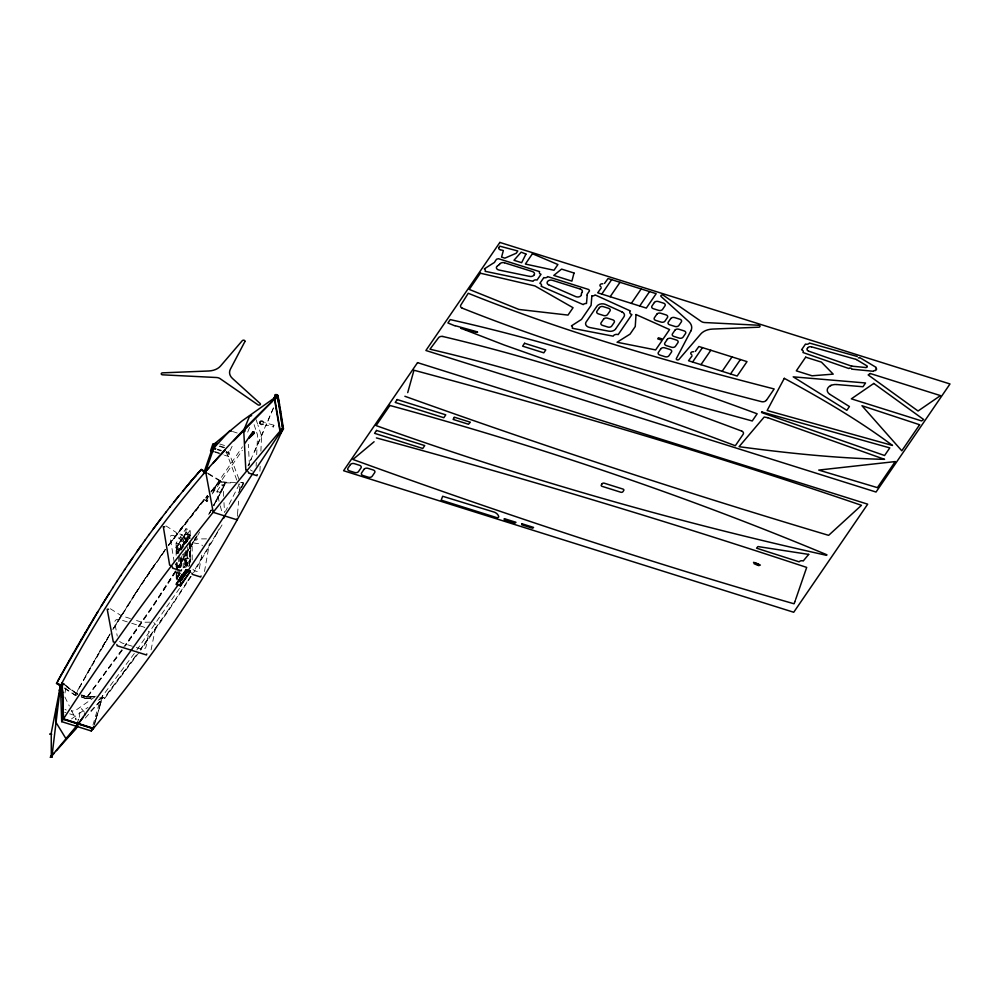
<?xml version="1.0" encoding="UTF-8"?>
<svg xmlns="http://www.w3.org/2000/svg" width="1000" height="1000" viewBox="0 0 1000 1000"><rect width="100%" height="100%" fill="white"/><g stroke="black" fill="none" stroke-linecap="round" stroke-linejoin="round"><path stroke-width="0.75" stroke-dasharray="5 3.75" d="M181.175 537.513L180.975 538.1M185.037 539.412L185.275 538.713M185.413 538.825L185.188 539.45M260.887 451.175L261.512 437.05A1.462 0.975 34.4 0 1 261.175 434.85L257.938 425.1M256.688 454.712L257.55 435.5A2.925 1.938 34.4 0 0 257.438 434.775L256.1 430.75M256.112 466.262L256.312 462.413M260.163 466.225L259.825 472.562M237.338 516.312L237.488 514.562M237.525 513.987L238.6 501.15M239.438 491.238L240.2 482.488M77.8 720.062L78.575 720.05M78.125 720.062L78.75 719.137M79.275 717.312L80.025 710.938L81.575 708.688L84.675 712.513M201.725 555.175L199.125 569.913A3.65 2.425 34.4 0 1 195.863 571.2L195.55 571.1A3.65 2.425 34.4 0 1 192.488 568.488M204.488 571.525L209.412 543.5M64.963 692.987L66.013 687.613L63.575 686.85M151.062 649.925L156.2 624.612A3.65 2.425 34.4 0 1 153.812 622.513M207.087 501.388L206.663 500.3L205.525 500.4L206.825 501.613L208.8 498.913L207.25 500.8A4.375 3.025 -0.8 0 1 206.938 501.075M176.462 553.475L176.737 546.962L185.375 534.35L185.712 544.438M185.738 550.662L185.487 566.325L184.688 565.438L184.638 552.425M92.975 725.088L99.162 703.675M94.3 724.55L95.475 720.475M94.663 724.175L95.062 722.362M95.175 721.513L96.062 718.438M95.55 721.112L96.65 716.4M96.438 718.05L98.438 710.25M96.363 717.412L97.25 714.338M97.325 714.987L99.6 706.225M98.5 710.9L99.388 707.837M99.025 708.225L99.612 706.188M99.213 708.037L100.8 702.138M99.688 706.812L101.988 698.075M100.875 702.725L102.575 696.05M102.075 698.637L102.613 695.938M102.287 697.062L102.788 695.763M177.45 548.275L177.087 549.462L179.7 549.625L177.45 548.275L177.1 553.525M179.037 548.775L178.688 554.025M189.013 566.337L187.425 565.837L187.725 546.975M206.588 500.275L208.538 496.275M249.587 427.5L247.838 431.75A2.925 1.938 34.4 0 0 247.738 432.413M273.538 407.725L248.075 465.962L251.6 458.325M273.225 408.475L265.925 425.863M263.512 431.488L253.962 453.137M215.287 488.025L212.775 492.488M232.113 446.337L229.088 452.612M235.55 482.4L225.263 482.225L222.925 487M208.325 473.438L220.312 480.662L225.275 482.225L213.55 505.425M224.725 484.613L225.263 482.225M241.262 482.488L243.55 482.525L241.825 486.025M224.163 485.763L224.988 484.05M238.75 484.438L239.088 483.738M223.312 487.475L224.412 485.25M223.825 486.438L218.287 496.875M222.75 488.612L223.238 487.625M239.363 484.212L225.5 511.337M241.012 487.675L241.525 486.65M241.562 487.812L243.863 483.15L240.425 483.1M222.65 488.812L221.637 490.875M240.5 488.7L242.537 484.588A3.438 1.887 -25.5 0 0 242.712 484M222.062 489.988L221.075 491.987M239.55 490.613L240.125 489.475M221.488 491.15L220.787 492.55L213.125 490.138L220.325 481.9L225.287 483.45M240 489.712L238.412 492.875M220.9 492.312L213.65 505.85M218.575 496.912L213.938 505.9M213.637 505.25L215.963 500.788M211.262 509.738L209.062 513.85M210.087 512.587L211.275 510.337M211.075 510.1L208.238 515.375M64.612 688.5L75.037 695.138L79.5 687.087M75.987 695.462L75.338 695.263L83.663 680.225L109.688 635.212M79.212 687.562L83.65 679.625M222.05 524.938L193.525 572.8M87.788 672.275L83.375 680.1L95.975 657.925M217.213 484.363L220.312 480.662L211.05 491.938M87.513 672.75L91.888 665.037M211.238 491.775L211.663 491.062M197.712 535.413L199.675 531.962M216.562 533.462L219.188 528.862M88.95 670.212L103.025 645.825M75.037 695.138L76.638 695.075M95.7 658.413L100.037 650.925M193.388 541.7L176.238 569.913L196.737 535.913M196.762 536.512L178.487 566.95M197.05 536.562L178.762 567M215.912 534.612L194.737 569.763M194.075 540.525L195.2 538.6M110.2 633.763L99.763 651.413L108.075 637.275L103.787 644.525M102.888 646.062L109.875 634.4M112.987 629.225L127.762 605.163M112.863 629.312L116.025 624.087M113.663 628.612L139.3 587.888L165.325 550.125M119.963 617.663L115.75 624.562L143.3 581.213L165.037 549.888M211.988 490.513L212.688 489.412M119.688 618.138L123.875 611.35M175.625 570.9L152.8 605.75L122.7 648.562M175.487 571.112L160.675 594.012M175.5 571.712L152.812 606.35L125.087 645.9M175.787 571.763L153.1 606.4L125.363 645.95M127.487 605.638L131.625 599.087M187.875 580.538L190.963 575.737M191.25 576.388L167.5 612.25L140.712 650.163M135.475 593.125L131.35 599.562L155.463 563.375M187.1 581.737L175.287 599.675M135.2 593.6L143.3 581.213M179.5 588.413L136.725 650.163M143.025 581.688L147.338 575.212M216.95 491.35L221.625 484.425A2.925 0.912 -72.5 0 0 222.963 484.588L223.637 496.6M171.3 605.588L175.362 599.575M151.387 569.263L147.062 575.675L164.613 550.562M167.2 611.6L171.45 605.375M176.15 555.275L176.112 543.138L185.975 528.737L190.212 530.062L190.225 535.425L180.362 549.837L176.125 548.5L185.987 534.087L190.225 535.425M176.438 548.05L175.95 547.35L185.375 534.35M180.362 549.837L180.35 544.475L190.212 530.062M177.387 553.475L181.088 548.075M181.7 547.175L189.925 535.875L190.4 536.575L181.775 549.175L180.675 549.388L181.225 548.562M182.338 555.163L183.412 553.587M178.738 567.325L184.662 558.663L185.763 558.462M179.3 567.913L186.075 558.013L190.312 559.338L184.762 567.45M176.525 571.975L176.55 578.75L176.062 578.05L179.513 573M182.963 567.962L185.787 565.237M180.35 573.188L176.238 579.2L176.2 567.737M184.45 567.188L186.1 564.788L190.338 566.112M176.85 578.938L180.312 573.888M185.637 567.587L190.487 560.487L190.425 543.35M205.525 500.4L208.088 496.675M211.513 491.725L242.5 446.775M212.225 493.95L242.35 450.262M167.438 611.263L140.412 649.5M151.113 569.738L155.188 563.85M163.312 617.238L139.637 650.575M165.487 549.3L163.388 552.263L165.037 549.987M159.275 558.025L165.312 549.525M121.925 649.65L85.887 698.575L81.275 697.125M121.938 650.263L85.887 698.575M122.212 650.312L86.163 698.637L81.25 696.525M134.312 653.487L99.763 699.7M139.1 652.375L104.663 698.487L100.037 698.525M168.475 545.15L169.862 543.263M136.488 654.9L106.013 695.688A3.438 1.8 -23.8 0 1 105.288 696.4M168.612 544.975L206.175 497.062M168.337 545.438L200.5 503.95L168.3 545.55M168.625 545.575L207.5 496.112M135.588 656.137L104.375 697.825L99.75 697.862M169.013 544.513L184.475 523.925M180 529.837L188.688 518.525M192.662 513.663L201.45 502.725M181.038 537.375L180.8 538.088M201.188 503.188L207.45 495.55M205.475 498.038L207.488 495.5M200.625 503.713L207.6 495.538M211.025 491.337L211.925 490.3M220.037 480.988L212.575 489.7L216.525 484.988M211.663 490.75L212.838 489.25M213.487 488.638L216.725 484.75M216.275 485.438L217.463 483.913M217.275 484.125L220.312 480.662M85.25 718.088L100.675 700.662L99.963 698.3M90.825 710.863L100.675 700.662M77.737 693.688L75.987 693.612L65.412 685.75M95.1 696.762L77.138 709.338A8.375 5.475 1 0 1 71.237 711.038M71.513 718.9L87.987 707.375M98.125 700.288L100.662 698.512M187.512 540.8L186.675 541.075L187.312 533.862L189.275 534.462L189.575 539.275M273.438 426.962L273.9 425.2L273.4 426.975L266.537 425.05M175.95 547.35L176.737 546.962M186.65 534.3L187.688 533.962L187.7 539.388M186.737 558.212L187.763 557.888L189.65 559.138M186.713 550.425L186.762 564.987L187.787 564.663M176.9 579.4L176.875 572.625L177.162 573.375L179.788 573.538L179.775 568.862M185.688 534.538L184.575 534.738L184.613 544.637M185.712 541.312L184.6 541.512L176.25 554.513M87.475 696.925L96.2 696.1M94.925 696.525L87.238 697.113L81.55 695.475M94.913 696.637L87.112 697.225L81.925 695M206.513 538.862L196.812 538.95A1.462 0.975 34.4 0 1 195.975 540.1A1.462 0.975 34.4 0 1 194.288 538.775M150.013 622.175L142.05 622.25L134.3 619.812M85.875 697.975L93.975 697.913M86.163 698.637L94.262 698.575M225.575 482.85L233.575 482.975M273.85 425.188L264.825 422.65M232.438 431.488L237.7 433.15M219.725 444L226.5 446.125M219.85 445.938L225.375 447.675M219.2 446.325L224.1 447.863M217.625 449.2L221.425 450.387M226.163 451.875L229 452.775M217.213 449.725L221.05 450.925M225.85 452.438L228.725 453.338L227.613 455.613L224.6 454.663M214.55 451.5L219.575 453.088M214.725 452.137L223.1 454.775M224.5 455.213L228.688 456.538L226.788 451.475M252.525 471.087L252.275 471A2.925 1.938 34.4 0 1 250.438 469.837M220.35 481.25L225.3 482.8M186.012 540.862L187.338 541.275M176.112 543.138L180.35 544.475M176.475 572.5L179.925 573.587M130.412 618.587L121.363 615.737L109.75 608.35M127.325 621.9L120.013 619.6A5.838 3.887 34.4 0 0 114.8 622.9L117.25 636.112M131.725 623.275L143.438 626.962A5.838 3.887 34.4 0 1 145.113 627.712M132.363 646.263L122.85 643.275A5.838 3.887 34.4 0 1 119.4 641.162M136.275 647.487L140.762 648.9A5.838 3.887 34.4 0 0 145.975 646.925L148.688 633.562A5.838 3.887 34.4 0 0 148.35 631.175M76.312 693.475L77.675 693.9M81.062 694.975L87.188 696.888M76.162 693.662L77.513 694.087M81.562 695.362L86.975 697.062M77.5 694.2L64.562 685.225M64.65 712.237L65.9 712.638M69.675 713.825L75.95 715.8L75.963 719.788M208.25 474L220.062 481.112M165.938 525.9L176.325 532.5A1.462 0.975 34.4 0 0 177.3 534.263A1.462 0.975 34.4 0 0 178.875 533.7L182.325 534.788A1.462 0.975 34.4 0 0 183.663 536.275L183.7 547.263M64.713 687.913L75.338 695.263M64.912 684.75L76.35 693.25M64.7 684.912L76.037 693.325M176.062 578.05L176.7 578.775M188.9 534.362L189.562 535.212M186.762 564.987L187.425 565.837M190 559.788L190.487 560.487M64.887 697.013L69.312 706M71.525 710.5L75.95 719.5M104.375 697.825L104.663 698.487M238.938 479.113L228.463 451.337M236.825 480.112L226.325 452.163M256.15 419.688L257.587 424.025M255.662 429.4L253.875 424.038A1.462 0.975 34.4 0 0 253.7 423.675M219.037 501.2L216.95 491.362M220.275 505.875L221.938 512.1M174.213 562.075L170.162 537.487A3.65 2.425 34.4 0 1 174.65 536.05L175.963 536.875A3.65 2.425 34.4 0 0 177.188 537.45L177.712 537.612A3.65 2.425 34.4 0 1 181.025 541.337L181.062 550.35M249.45 465.163L248.325 444.338M223.975 502.6L224.537 512.612M192.2 559.862L192.15 544.837A3.65 2.425 34.4 0 1 195.45 543.2L195.975 543.362A3.65 2.425 34.4 0 0 197.2 543.55L198.5 543.55A3.65 2.425 34.4 0 1 202.488 545.812M190.25 542.2L190.325 562.05M189.925 535.875L189.925 538.587M189.938 542.65L190.012 562.5M189.6 543.55L189.675 565.913M189.275 534.462L189.288 538.525M189.3 542.8L189.375 565.163M185.975 528.737L186.025 543.975M186.05 551.775L186.112 567.463M183.725 554.35L183.762 567.75M181.8 555.962L181.838 566.862M181.088 557.863L181.112 563.875A3.65 2.425 34.4 0 1 177.812 565.513L177.5 565.425A3.65 2.425 34.4 0 1 175.1 563.837M180.7 557.712L180.738 567.062M180.4 558.162L180.425 567.513M179.725 556.4L179.762 567.312M178.7 556.737L178.738 567.638M178.738 569.2L178.75 573.875M177.125 562.463L177.15 567.137M177.15 568.7L177.188 580.15M176.788 548.713L176.812 554.125M176.838 563.275L176.863 567.95M176.488 562.612L176.5 567.288M176.175 563.062L176.012 566.587M206.438 500.938A4.213 2.913 -0.7 0 1 206.5 500.625M103.387 697.45A4.15 2.175 -23.8 0 1 101.275 697.85M241 482.5A3.938 2.163 -25.5 0 1 242.463 483.1M66.287 710.05A8.375 5.475 1 0 1 64.975 709.325M189.975 538.188A1.462 0.975 34.4 0 1 189.488 538.112M176.737 546.388L176.125 547.312L180.362 548.65L190.225 533.837L185.987 532.513L176.737 546.388"/><path stroke-width="1.5" d="M77.888 724.425L76.5 726.325L76.537 725.088M237.15 518.65L237.062 519.825L213.212 512.325L205.65 471.625L215.662 442.713L217.013 443.137M581.4 294.525L581.462 293.8M77.525 722.387C77.138 722.875 80.438 725.725 77.362 723.812L63.212 719.225L63.412 714.35M77.737 723.312L77.9 721.963M79.112 722.887L78.95 724.188L93.112 728.7L94.075 726.225M79.488 722.463L79.325 723.812L93.475 728.337M272.15 401.4C186.1 483.55 116.125 580.988 60.45 685.875L51.85 757.125L50.213 757.3L54.413 752.95M61.837 686.312L60.45 685.875L51.238 733.088L51.325 756.438L78.162 724M407.713 392.625L413.963 370.238C564.5 410.6 714.025 454.8 861.488 505.312L828.625 535.337C686.7 493.025 545.938 446.875 406.538 396.875L404.875 396.287M60.663 691.562L61.7 721.663L91.287 730.975L92.013 728.45M93.112 728.7L93.713 726.587M275.525 397.15L242.025 420.95L213.6 444.562L204.338 471.438M203.975 472.475L203.538 473.75L205.113 471.962M205.375 471.662L209.025 467.825M252.812 431.825C253.062 434.963 255.85 431.05 252.812 431.825L245.075 443.05M795.725 599.275L806.688 567.413C664.463 520.312 520.95 477.225 376.388 437.912M794.862 601.675L795.362 600.262M794.75 601.962L794.35 603.088M277.162 398.888L278.15 396.463M283.325 428.125C233.863 537.425 168.575 639.188 91.287 730.975M59.763 687.125L60.45 685.875M62.287 687.025L56.5 683.337L60.95 675.288M60.675 675.763L65.113 667.825M64.837 668.3L69.25 660.475M206.325 472.238L201.163 469.725L207.062 473.288M68.963 660.95L73.35 653.25M73.075 653.725L77.438 646.125M56.5 683.337L61.812 686.062M77.162 646.612L81.487 639.125M498.975 247.463L499.738 246.163L517.8 250.987L516.25 253.238L504.875 258.15L501.562 257.113L503.35 250.538L500.188 249.688M81.213 639.612L85.525 632.25M77.55 723.487L63.388 719.112L63.175 707.588M281.35 430.05L282.562 427.875M85.25 632.725L89.537 625.475M89.262 625.95L93.525 618.825M93.25 619.3L97.487 612.288M97.925 611.562L58.025 680.6A3.45 2.6 30 0 0 57.775 681.462M97.212 612.762L109.438 593.025M101.15 606.337L105.337 599.562M105.062 600.037L109.225 593.362M108.95 593.837L113.238 587.062M112.812 587.762L117 581.213M281.038 430.525L280.1 431.962L280.875 432.212M283.25 427.612L283.45 428.9L280.963 432.725L280.188 432.475L282.675 428.663L282.275 426.112M116.65 581.8L120.75 575.487M280.487 432.088L188.238 570.363M61.7 721.663C128.25 618.688 203.137 521.438 282.587 428.125L282.6 428.162M120.475 575.95L124.763 569.412M124.488 569.888L132.85 557.463M615.487 329.15A5.838 3.962 -0.2 0 1 608.7 331.175L589.775 327.512A5.838 3.962 -0.2 0 1 585.85 322.5A5.95 4.037 -0.2 0 1 586.112 322.05L597.025 306.1A5.838 3.962 -0.2 0 1 605.513 304.438L621.95 311.9M128.525 563.888L141.012 545.763M283.375 428.413L280.575 432.6L274.538 397.5L275.363 395.05A9.625 3 -72.5 0 1 277.638 395.65L283.062 428.775M180.475 580.525L187.875 569.712M180.763 576.013L181.088 580.275L188 570.175M223.6 518.325L224.762 516.613M187.925 571.05L181.088 580.275M180.487 585.887L190.35 571.475L186.112 570.138L176.25 584.55L180.487 585.887L180.463 577.812M499.663 264.062L499.5 264.312A3.7 2.512 -0.2 0 1 498.725 265.087M582.013 292.413L581.862 292.625A3.663 2.487 -0.2 0 0 581.475 293.55M601.788 294.075L611.65 279.662M610.163 296.712L620.025 282.3M631.337 303.375L641.2 288.962M615.688 328.862L623.913 316.85A5.9 4 -0.2 0 0 622.438 312.125M639.712 306L649.575 291.588M692.6 362.038L702.463 347.625M700.975 364.663L710.837 350.25M722.15 371.325L732.013 356.912M730.525 373.963L740.387 359.55M766.45 400.25L774.175 388.963C670.65 362.4 567.487 333.225 468.237 293.275L460.887 304.95A3.787 2.575 -0.2 0 0 462.212 308.225M807.288 348.525L807.738 347.85M248.725 437.75L252.812 433.65A13.338 5.475 -67.4 0 1 253.538 433.125L253.6 433.1M178.375 584.587L76.5 726.325M136.65 552.05L145.113 540M144.85 540.475L149.25 534.3M601.275 287.875L597.712 292.8L646.325 308.087L656.188 293.675L608.062 278.538L604.525 283.4M692.087 355.838L688.525 360.75L737.15 376.037L747.013 361.625L698.875 346.5L695.337 351.362M148.975 534.775L161.737 517.575M80.463 720.938L83.15 717.275M153.125 529.138L165.925 512.125M165.662 512.587L170.15 506.725M169.887 507.188L178.637 496.125M174.112 501.863L187.95 484.888L182.65 491.388M187.775 485.238L188.9 483.762M188.713 483.988L189.75 482.75M188.637 484.225L191.488 480.725M189.462 483.088L192.362 479.7M190.35 482.2L192.562 479.462M192.1 480.15L193.337 478.55M193.238 478.675L195.012 476.613M192.975 479.125L195.912 475.575M194.925 476.712L197.725 473.488M195.65 476.025L196.812 474.538M197.325 473.938L199.55 471.388M197.463 473.938L198.95 472.075M198.375 472.887L199.775 471.138A3.438 2.675 29.8 0 1 201.163 470.375M199.3 471.838L200.475 470.337M200.225 470.788L201.412 469.275M56.463 750.638L78.05 726.225M213.962 447.863L229.8 430.662L231.388 431.163M212.925 463.462L225.2 450.025M233.837 440.775L277.35 396.213M67.862 736.8L65.987 738.713L55.888 722.225L55.85 709.475L57.1 709.875M68.487 736.175L69.112 735.537M69.737 734.9L76 728.55L75.987 726.162M64.025 684.087L61.913 683.15L63.663 684.45M263.225 424.125C257.925 426.112 260.113 418 263.725 422.337M271.512 401.163L276.312 397.4M374.1 441.75L352.912 459.45C498.363 512.325 645.337 561.05 794.087 603.8M179.15 580.75L179.8 577.612M497.688 265.75L498.462 265.25M248.975 438.263L253.588 433.938A3.513 1.438 -67.5 0 0 254.013 433.35M830.487 385.675L831.162 385.35M178.775 580.65L179.812 580.312M260.325 421.4L259.837 423.15M180.787 580.075L181.887 579.875L181.863 574.45M836.9 384.55L862.975 386.75L865.562 382.975L793.2 376.838L846.838 410.325L849.425 406.55L830.1 394.475M852.15 366.188L865.588 367.512M851.725 369.15L873.562 371.3A1.462 0.988 -0.2 0 1 875.625 370.55L876.688 369A1.462 0.988 -0.2 0 1 876.213 367.438L859.675 357.525M455.975 325.913L477.05 331.8A2.575 1.75 -0.2 0 1 477.638 332.163M476.238 332.238L467.113 329.988M529.55 276.388L498.95 270.025A3.65 2.475 -0.2 0 1 497.2 266.087M442.875 336.512C544.663 360.462 643.85 394.212 741.612 431.05M467 329.963L466.35 329.775M811.65 346.875L855.75 359.3M857.237 356.488L809.425 343.038A2.925 1.988 -0.2 0 1 805.487 344.087L801.587 349.787A2.925 1.988 -0.2 0 1 802.95 352.5L848.975 368.562M465.688 329.588L465.025 329.4M461.75 328.488L460.675 328.162L504.387 345.075L554.15 362.675L659.587 395.487L752.237 420.975L757.15 413.787C656.712 376.75 554.788 342.987 450.225 319.6L447.912 322.975L455.175 325.95M759.05 565.662L757.625 565.2M754.737 562.688L753.962 562.45A10.725 7.287 -0.2 0 0 753.487 562.337M504.75 262.863L532.45 271.575A3.65 2.475 -0.2 0 1 534.175 274.85M580.1 289L552.4 280.3A3.65 2.475 -0.2 0 0 547.575 281.512L547.487 281.65A3.65 2.475 -0.2 0 0 548.562 284.762M276.863 394.837A9.613 2.988 -72.5 0 1 277.25 395.525L278.012 395.775L278.825 400.425M274.225 397.812L275.012 398.062M251.588 415.288L251.438 415.25A1.462 0.975 34.4 0 1 249.737 415.737L244.1 429.475A1.462 0.975 34.4 0 1 243.775 431.475L245.825 470.05A2.925 1.938 34.4 0 1 247.25 470.775M282.675 428.663L283.45 428.9M496.337 517.5L441.2 500.163L442.65 496.262L494.6 512.238A9.625 6.538 -0.2 0 1 498.7 516.512A1.462 0.988 -0.2 0 1 496.8 517.638M215.712 444.637L212.95 443.775L210.538 450.825L213.325 451.7M213.6 444.562L215 445M213.837 448L215.738 448.6M215.3 449.113L213.375 448.512L211.537 450.55L212.537 450.875M63.562 718.85L77.725 723.388M79.138 724.062L93.287 728.512M755.05 562.788L755.975 563.112M851.125 365.962L808.7 351.163M757.275 565.075L753.988 563.663M756.325 563.237L758.088 563.975M462.275 308.163C559.475 347.05 660.4 375.662 761.688 401.7A3.875 2.625 -0.2 0 0 766.375 400.225M548.85 284.887L575.763 296.625A3.65 2.475 -0.2 0 0 581.325 294.988M758.388 564.1L759.262 564.525M759.55 564.663L760.375 565.138M856.663 359.7L866.825 365.788A1.462 0.988 -0.2 0 1 867.312 366.425M63.837 684.262L62.088 682.962L62.462 697.837M63.688 684.575L61.925 683.263L62.125 688.863M60.462 688.012L62.675 692.513M274.925 397.625L275.212 399.275M280.587 430.525L280.963 432.725M274.163 397.388L280.188 432.475M278.75 400.075L278.913 400.913M277.25 395.525L277.712 398.212M277.613 397.7L278.113 400.662M278.837 400.613L279.5 404.387M279.387 403.837L280.663 411.337M278.075 400.363L278.363 402.15M278.35 401.975L279.012 405.875M278.95 405.625L280.65 415.825M280.6 411.087L281.188 414.575M281.137 414.325L282.125 420.325M280.6 415.575L281.337 420.075M282.062 420.062L283.3 427.875M281.325 420.075L281.537 421.337M281.488 421.075L282.325 426.362M62.562 690.675L63.175 718.162M62.275 682.788L63.012 713.637M62.675 698.787L62.787 706.85M63.137 716.975L63.212 719.3M189.6 570.775L189.6 571.362A2.925 1.938 34.4 0 1 190.075 571.55M84.675 714.025L84.688 715.188M691.725 354.625A2.362 1.6 -0.2 0 1 690.962 352.663A2.362 1.6 -0.2 0 1 693.65 351.763M600.913 286.675A2.362 1.6 -0.2 0 1 600.15 284.713A2.362 1.6 -0.2 0 1 602.837 283.812M500.075 249.662A2.338 1.587 -0.2 0 1 498.875 247.65M859.275 357.75A1.462 0.988 -0.2 0 1 858.275 357.85M849.287 368.275A1.462 0.988 -0.2 0 1 850.212 368.013M851.175 368.225A1.462 0.988 -0.2 0 1 851.538 368.5M867.138 367A1.462 0.988 -0.2 0 1 865.85 367.525M856 359.375A2.925 1.988 -0.2 0 1 856.45 359.575M807.875 347.675A2.925 1.988 -0.2 0 1 811.413 346.812M808.475 351.087A2.925 1.988 -0.2 0 1 807.05 349.025M851.888 366.15A2.925 1.988 -0.2 0 1 851.375 366.037M477.287 332.325A1.787 1.212 -0.2 0 1 476.45 332.113M539.388 272.9A2.925 1.988 -0.2 0 0 541.013 274.275L537.062 280.038A2.925 1.988 -0.2 0 0 533.038 281.262L485.15 271.312A3.65 2.475 -0.2 0 0 484.312 268.888L493.275 263.137A3.65 2.475 -0.2 0 0 494.95 261.55L496.562 259.2L498.5 258.712L539.6 271.637A2.925 1.988 -0.2 0 0 539.412 272M534.025 275.062A3.663 2.487 -0.2 0 1 529.875 276.45M499.825 263.863A3.638 2.475 -0.2 0 1 504.438 262.775M580.4 289.1A3.65 2.475 -0.2 0 1 582.137 292.2M622.062 311.962A5.838 3.962 -0.2 0 1 622.413 312.15M829.887 394.35A8.375 5.688 -0.2 0 1 829.338 393.963A8.375 5.688 -0.2 0 1 828.188 387.55A8.375 5.688 -0.2 0 1 836.612 384.525M442.9 336.45A3.787 2.575 -0.2 0 0 438.425 337.887L429.963 349.212C534.05 373.475 635.425 408.013 735.325 445.737L743.037 434.45A3.875 2.625 -0.2 0 0 741.663 431M59.438 690.925A2.375 0.862 -81.1 0 1 59.2 689.837M60.175 690.987A2.312 0.838 -81 0 1 59.95 691.162M257.362 474.688A2.925 1.938 34.4 0 0 256.962 475.688L248.6 473.062A2.925 1.938 34.4 0 0 248.2 471.8M59.887 684.837A4.237 3.2 30 0 1 58.463 683.525M201.462 470.325A3.938 3.075 29.8 0 1 204.025 470.875M201.1 576.025A2.925 1.938 34.4 0 0 200.725 577.013L192.25 574.338A2.925 1.938 34.4 0 0 191.812 573.038M164.725 526.737A3.65 2.425 34.4 0 1 163.325 526.737L169.638 565.112A2.925 1.938 34.4 0 1 172.65 568.175L181.137 570.85A2.925 1.938 34.4 0 1 181.562 569.812M108.575 609.188A3.65 2.425 34.4 0 1 107.2 609.2L113.287 641.9A3.65 2.425 34.4 0 1 114.7 642.412M116.812 644.538A3.65 2.425 34.4 0 1 117.112 645.75L146.512 654.987A3.65 2.425 34.4 0 1 146.812 653.962M275.7 394.538A9.613 2.988 -72.5 0 0 274.988 394.938L275.75 395.175A9.613 2.988 -72.5 0 1 276.475 394.775M277.638 395.087A9.613 2.988 -72.5 0 1 278.012 395.775M50 734.125L51.75 734.188L50.025 734.013M51.825 756.963C48.812 757.013 52.625 754.525 51.825 757.013M636.025 314.562L635.25 326.525L630.05 334.125L617.075 342.25L655.638 349.925L662.237 340.288L657.7 338.85L658.438 337.775L662.975 339.2L669.562 329.562L636.025 314.562M587.2 295.1L586.5 303.463A3.65 2.475 -0.2 0 0 583.237 304.6L541.1 286.238A2.925 1.988 -0.2 0 0 539.875 283.363L543.825 277.6A2.925 1.988 -0.2 0 0 547.7 276.625L588.8 289.55L589.5 290.863L587.9 293.212A3.65 2.475 -0.2 0 0 587.2 295.1M591.862 296.012L591.087 305.363L581.462 319.438L571.438 325.875A3.65 2.475 -0.2 0 1 572.288 328.263L613.15 336.163A3.65 2.475 -0.2 0 1 618.2 334.588L631.888 314.587A3.65 2.475 -0.2 0 1 630.4 310.963L595.1 294.925A3.65 2.475 -0.2 0 1 591.862 296.012M504.425 518.688L504.162 519.7L515.013 523.112L515.988 522.312L504.425 518.688M522.013 523.787L521.75 524.8L532.6 528.212L533.575 527.425L522.013 523.787M574 273L571.912 281.125L553.763 275.425L561.575 269.1L574 273M453.625 418.438L453.137 419.425L468.488 424.25L470.325 422.212L454.25 417.163L453.625 418.438M525.962 254.088L521.638 262.7L513.975 260.287L521.175 252.162L525.962 254.088M244.938 341.475L230.4 369.162A14.6 9.925 -0.2 0 0 232.463 378.45L260.15 403.512A1.462 0.988 -0.2 0 1 259.925 404.862A1.462 0.988 -0.2 0 1 257.925 404.8L220.15 378.688A5.838 3.975 -0.2 0 0 216.412 377.512L162.6 374.825A1.462 0.988 -0.2 0 1 161.238 373.837A1.462 0.988 -0.2 0 1 162.613 372.85L208.725 370.988A14.6 9.925 -0.2 0 0 220.512 366.062L242.3 340.65A1.462 0.988 -0.2 0 1 244.938 341.475M690.875 330.9L676.338 358.575A1.462 0.988 -0.2 0 0 678.975 359.412L700.763 334A14.6 9.925 -0.2 0 1 712.55 329.075L758.662 327.212A1.462 0.988 -0.2 0 0 760.037 326.225A1.462 0.988 -0.2 0 0 758.675 325.238L704.862 322.55A5.838 3.975 -0.2 0 1 701.125 321.375L663.35 295.262A1.462 0.988 -0.2 0 0 661.35 295.2A1.462 0.988 -0.2 0 0 661.125 296.55L688.812 321.613A14.6 9.925 -0.2 0 1 690.875 330.9M784.287 378.338L767.138 410.5L892.513 445.462C858.538 420.062 821.562 398.6 784.287 378.338M417.55 362.638L343.587 470.725L793.725 612.263L867.688 504.175L417.55 362.638M499.862 242.425L425.9 350.5L876.038 492.038L950 383.963L499.862 242.425M389.862 405.462L376.087 425.588C523.35 478.312 673.913 521.337 826.575 555.337L826.938 554.8C684.712 495.45 538.513 446.062 389.862 405.462M480.363 273.2L469.263 289.413L518.9 309.45L568 315.087L573.05 307.712L534.975 285.95L480.363 273.2M350.4 464.6L347.938 468.212A2.925 1.988 -0.2 0 0 349.35 470.838L354.65 472.512A2.925 1.988 -0.2 0 0 358.525 471.538L360.988 467.938A2.925 1.988 -0.2 0 0 359.575 465.3L354.275 463.638A2.925 1.988 -0.2 0 0 350.4 464.6M397.188 399.55L395.225 402.438L443.812 417.713L445.775 414.837L397.188 399.55M376.538 430.438L374.562 433.325L422.762 448.475L424.725 445.588L376.538 430.438M364.075 469.288L361.613 472.9A2.925 1.988 -0.2 0 0 363.025 475.525L368.325 477.2A2.925 1.988 -0.2 0 0 372.212 476.225L374.675 472.625A2.925 1.988 -0.2 0 0 373.263 469.988L367.962 468.325A2.925 1.988 -0.2 0 0 364.075 469.288M532.438 253.725L525.375 264.05L553.987 270.25L557.913 264.525L532.438 253.725M524.575 343.275L522.612 346.163L543.8 352.825L545.775 349.938L524.575 343.275M599.412 307.625L596.938 311.225A2.925 1.988 -0.2 0 0 598.362 313.85L603.65 315.525A2.925 1.988 -0.2 0 0 607.537 314.55L610 310.95A2.925 1.988 -0.2 0 0 608.587 308.312L603.288 306.65A2.925 1.988 -0.2 0 0 599.412 307.625M603.587 319.137L601.112 322.738A2.925 1.988 -0.2 0 0 602.537 325.375L607.825 327.038A2.925 1.988 -0.2 0 0 611.712 326.062L614.175 322.463A2.925 1.988 -0.2 0 0 612.762 319.825L607.463 318.163A2.925 1.988 -0.2 0 0 603.587 319.137M654.412 302.475L651.938 306.075A2.925 1.988 -0.2 0 0 653.363 308.712L658.65 310.375A2.925 1.988 -0.2 0 0 662.537 309.413L665 305.8A2.925 1.988 -0.2 0 0 663.587 303.175L658.288 301.512A2.925 1.988 -0.2 0 0 654.412 302.475M656.85 314.188L654.388 317.787A2.925 1.988 -0.2 0 0 655.8 320.425L661.1 322.088A2.925 1.988 -0.2 0 0 664.975 321.125L667.438 317.525A2.925 1.988 -0.2 0 0 666.025 314.887L660.725 313.225A2.925 1.988 -0.2 0 0 656.85 314.188M670.75 318.562L668.288 322.163A2.925 1.988 -0.2 0 0 669.7 324.8L675 326.463A2.925 1.988 -0.2 0 0 678.875 325.487L681.338 321.887A2.925 1.988 -0.2 0 0 679.925 319.25L674.638 317.587A2.925 1.988 -0.2 0 0 670.75 318.562M660.85 348.8L658.388 352.413A2.925 1.988 -0.2 0 0 659.8 355.037L665.1 356.712A2.925 1.988 -0.2 0 0 668.975 355.737L671.438 352.137A2.925 1.988 -0.2 0 0 670.025 349.5L664.737 347.837A2.925 1.988 -0.2 0 0 660.85 348.8M667.325 339.35L664.862 342.95A2.925 1.988 -0.2 0 0 666.275 345.588L671.562 347.25A2.925 1.988 -0.2 0 0 675.45 346.287L677.913 342.675A2.925 1.988 -0.2 0 0 676.5 340.05L671.2 338.375A2.925 1.988 -0.2 0 0 667.325 339.35M674.95 330.2L672.487 333.8A2.925 1.988 -0.2 0 0 673.9 336.438L679.2 338.1A2.925 1.988 -0.2 0 0 683.075 337.137L685.537 333.525A2.925 1.988 -0.2 0 0 684.125 330.9L678.838 329.237A2.925 1.988 -0.2 0 0 674.95 330.2M602.15 483.725L601.35 484.9A1.613 1.087 -0.2 0 0 602.125 486.35L620.788 492.225A1.613 1.087 -0.2 0 0 622.925 491.688L623.725 490.513A1.613 1.087 -0.2 0 0 622.95 489.062L604.288 483.2A1.613 1.087 -0.2 0 0 602.15 483.725M761.912 411.987L761.538 412.525L884.587 455.513L889.8 447.9L761.912 411.987M805.675 357.175L796.312 370.85L812.062 375.8L833.2 374.137L821.425 362.125L805.675 357.175M919.625 424.738L901.8 450.788L861.95 405.712L919.625 424.738M895.225 461.587L877.4 487.638L818.713 470.075L895.225 461.587M186.112 569.7L176.25 583.925L180.487 585.262L190.35 571.038L186.112 569.7M808.688 554.4L803.238 560.962A2.925 1.988 -0.2 0 0 799.163 561.838L756.55 548.175L757.95 546.55L808.688 554.4M767.712 417.688L764.188 417.038L739.05 446.688C787.288 453.1 835.888 458.25 884.55 459.338L767.712 417.688M870.225 373.512L868.162 374.925L918.05 411L940.475 395.6L870.225 373.512M873.775 383.45L851.35 398.837L921.6 420.925L923.65 419.513L873.775 383.45"/></g></svg>
